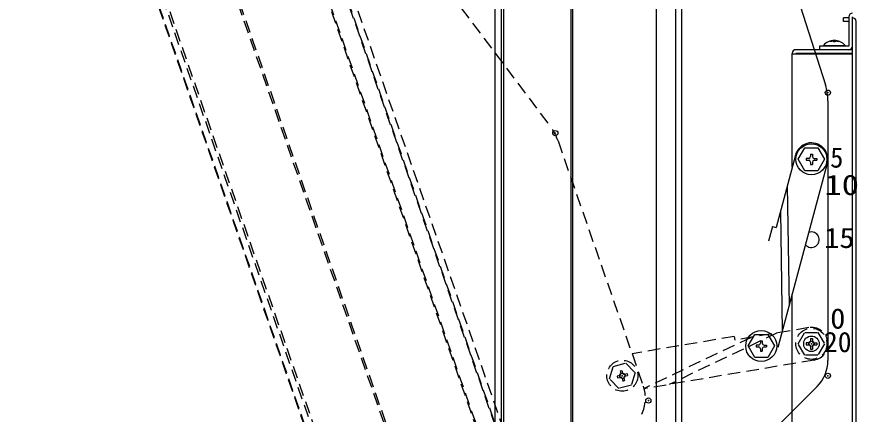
# Model space of a CAD drawing. Units: millimetres, scale not verified. Extents: x -63 to 63, y -57 to 57.
# Drawn here: x 24.86 to 40.2, y 9.53 to 16.78 of the extents above; entities that cross this region are included whole.
import ezdxf
from ezdxf.enums import TextEntityAlignment as Align

# ---------------------------------------------------------------- set-up
doc = ezdxf.new("R2010")
doc.units = ezdxf.units.MM
doc.header["$LTSCALE"] = 0.190236
doc.header["$PDMODE"] = 32
doc.header["$PDSIZE"] = 0.0951
doc.linetypes.add('DASHED1', pattern=[1.8, 1.2, -0.6])
doc.layers.add('0-4_GAIKEI', color=1, linetype='Continuous')
doc.styles.add('ＭＳ ゴシック', font='')
doc.styles.get('ＭＳ ゴシック').set_extended_font_data('MS Gothic')

msp = doc.modelspace()

# ---------------------------------------------------------------- linework, layer by layer
at = {"layer": '0-4_GAIKEI'}
for p, q in [((34.9681, 28.2355), (34.9681, -2.6046)), ((33.7043, -2.394), (33.7043, 28.0249)), ((33.7443, 28.0249), (33.7443, -2.394)), ((36.5359, -1.6346), (36.5359, 27.233)), ((36.9947, -0.0346), (36.9947, 20.6654)), ((38.3723, 19.4217), (39.6172, 15.5425)), ((39.9447, 16.6988), (39.9447, 16.7654)), ((40.0447, 16.7654), (39.9447, 16.7654)), ((40.0447, 16.7821), (40.0447, 16.2488)), ((40.1114, -0.9513), (40.1114, 16.7821)), ((40.0447, 16.6988), (39.9447, 16.6988)), ((40.1781, -0.8679), (40.1781, 16.6988)), ((39.5814, 16.2604), (39.5814, 16.2488)), ((39.7064, 16.3247), (39.7064, 16.3419)), ((39.7614, 16.3306), (39.7614, 16.3246)), ((39.7947, 16.3306), (39.7947, 16.3246)), ((39.8497, 16.3247), (39.8497, 16.3419)), ((39.0114, 14.0356), (39.0114, 16.1154)), ((40.1114, 16.1821), (39.0781, 16.1821)), ((39.0781, 16.1154), (39.0781, 16.0988)), ((40.1114, 16.1154), (39.0781, 16.1154)), ((39.5114, 16.2488), (39.5114, 16.1821)), ((40.0447, 16.2488), (39.5114, 16.2488)), ((40.1114, 16.0988), (39.0114, 16.0988)), ((39.6614, 15.2484), (39.6614, 10.5082)), ((39.1217, 14.1821), (39.2416, 14.3897)), ((39.2416, 14.3897), (39.4812, 14.3897)), ((39.3447, 14.2781), (39.3447, 14.2321)), ((39.4812, 14.3897), (39.6011, 14.1821)), ((39.0717, 14.2599), (38.7171, 12.9401)), ((39.2416, 13.9745), (39.1217, 14.1821)), ((39.3114, 14.1988), (39.2654, 14.1988)), ((39.2654, 14.1988), (39.2654, 14.1654)), ((39.2654, 14.1654), (39.3114, 14.1654)), ((39.3447, 14.1321), (39.3447, 14.0861)), ((39.3781, 14.1321), (39.3781, 14.0861)), ((39.4114, 14.1988), (39.4574, 14.1988)), ((39.4114, 14.1654), (39.4574, 14.1654)), ((39.4574, 14.1988), (39.4574, 14.1654)), ((39.6011, 14.1821), (39.4812, 13.9745)), ((39.6511, 14.1043), (38.7498, 10.7488)), ((39.4812, 13.9745), (39.2416, 13.9745)), ((39.3447, 14.0861), (39.3781, 14.0861)), ((38.921, 13.699), (38.955, 11.5128)), ((38.795, 13.2298), (38.8289, 11.0436)), ((38.6527, 12.9573), (38.5802, 12.6872)), ((38.6527, 12.9573), (38.7171, 12.9401)), ((39.0114, 2.2154), (39.0114, 11.7228)), ((38.2066, 10.7755), (38.3264, 10.983)), ((38.3264, 10.983), (38.5661, 10.983)), ((38.5661, 10.983), (38.6859, 10.7755)), ((38.3264, 10.5679), (38.2066, 10.7755)), ((38.3963, 10.7921), (38.3503, 10.7921)), ((38.3503, 10.7921), (38.3503, 10.7588)), ((38.3503, 10.7588), (38.3963, 10.7588)), ((38.4296, 10.8715), (38.4296, 10.8255)), ((38.4963, 10.7921), (38.5423, 10.7921)), ((38.4963, 10.7588), (38.5423, 10.7588)), ((38.5423, 10.7921), (38.5423, 10.7588)), ((38.6859, 10.7755), (38.5661, 10.5679)), ((38.4296, 10.7255), (38.4296, 10.6795)), ((38.4296, 10.6795), (38.4629, 10.6795)), ((38.4629, 10.7255), (38.4629, 10.6795)), ((38.5661, 10.5679), (38.3264, 10.5679)), ((39.4661, 10.0368), (38.621, 9.1916))]:
    msp.add_line(p, q, dxfattribs=at)
at = {"layer": '0-4_GAIKEI', "color": 7}
for p, q in [((35.0014, 28.2021), (35.0014, -2.5713)), ((33.5847, 27.943), (33.5847, -2.3121)), ((36.8781, 27.1534), (36.8781, -1.6013))]:
    msp.add_line(p, q, dxfattribs=at)
at = {"layer": '0-4_GAIKEI', "linetype": 'DASHED1'}
for p, q in [((26.0795, 25.1145), (36.128, -3.7604)), ((26.111, 25.1254), (36.1595, -3.7495)), ((37.6468, -2.3303), (28.1839, 24.8618)), ((37.3229, -2.4234), (27.8563, 24.7791)), ((27.8646, 24.7984), (37.3421, -2.4356)), ((24.9492, 24.6393), (34.9469, -4.0897)), ((34.7347, -3.9654), (24.8599, 24.4101)), ((24.8646, 24.4117), (34.7393, -3.9638)), ((37.2413, -0.793), (30.4378, 18.757)), ((32.1476, 18.0352), (34.5983, 14.7806)), ((34.7367, 14.5174), (36.2947, 10.0406)), ((39.3114, 11.1112), (37.9639, 10.8835)), ((37.9528, 10.9492), (36.0881, 10.6342)), ((38.2597, 10.9335), (36.3081, 10.0019)), ((38.7388, 11.0145), (36.7656, 10.0725)), ((37.9528, 10.9492), (37.9639, 10.8835)), ((39.1217, 10.8154), (39.2416, 11.023)), ((39.2416, 11.023), (39.4812, 11.023)), ((39.3447, 10.9114), (39.3447, 10.8654)), ((39.4812, 11.023), (39.6011, 10.8154)), ((39.2416, 10.6079), (39.1217, 10.8154)), ((39.3114, 10.8321), (39.2654, 10.8321)), ((39.2654, 10.8321), (39.2654, 10.7988)), ((39.2654, 10.7988), (39.3114, 10.7988)), ((39.3447, 10.7654), (39.3447, 10.7194)), ((39.3781, 10.7654), (39.3781, 10.7194)), ((39.4114, 10.8321), (39.4574, 10.8321)), ((39.4114, 10.7988), (39.4574, 10.7988)), ((39.4574, 10.8321), (39.4574, 10.7988)), ((39.6011, 10.8154), (39.4812, 10.6079)), ((39.4812, 10.6079), (39.2416, 10.6079)), ((39.3447, 10.7194), (39.3781, 10.7194)), ((35.7433, 10.404), (35.9757, 10.4627)), ((35.9757, 10.4627), (36.1427, 10.2908)), ((39.4114, 10.5196), (36.3103, 9.9956)), ((35.678, 10.1734), (35.7433, 10.404)), ((35.8707, 10.3211), (35.882, 10.2765)), ((36.1427, 10.2908), (36.0774, 10.0602)), ((35.8451, 10.0015), (35.678, 10.1734)), ((35.8578, 10.236), (35.8132, 10.2247)), ((35.8132, 10.2247), (35.8214, 10.1924)), ((35.8214, 10.1924), (35.866, 10.2037)), ((35.9065, 10.1795), (35.9178, 10.1349)), ((35.9178, 10.1349), (35.9501, 10.1431)), ((35.9388, 10.1877), (35.9501, 10.1431)), ((35.9548, 10.2605), (35.9994, 10.2718)), ((35.9629, 10.2282), (36.0075, 10.2395)), ((35.9994, 10.2718), (36.0075, 10.2395)), ((36.0774, 10.0602), (35.8451, 10.0015))]:
    msp.add_line(p, q, dxfattribs=at)
for points in [[(28.1952, 24.8462), (37.646, -2.311), (37.5605, -2.0654)], [(34.9091, -4.1028), (24.9114, 24.6262), (24.8646, 24.4117)], [(39.3447, 10.9114), (39.3781, 10.9114), (39.3781, 10.8654)], [(35.8707, 10.3211), (35.903, 10.3292), (35.9143, 10.2847)]]:
    msp.add_lwpolyline(points, dxfattribs=at)
at = {"layer": '0-4_GAIKEI'}
for points in [[(39.5814, 16.2604), (39.9747, 16.2604), (39.9747, 16.2488)], [(39.3447, 14.2781), (39.3781, 14.2781), (39.3781, 14.2321)], [(38.4296, 10.8715), (38.4629, 10.8715), (38.4629, 10.8255)]]:
    msp.add_lwpolyline(points, dxfattribs=at)
for centre, radius in [((39.3614, 14.1821), 0.2833), ((38.4463, 10.7755), 0.2833), ((39.3614, 10.8154), 0.1417)]:
    msp.add_circle(centre, radius, dxfattribs=at)
at = {"layer": '0-4_GAIKEI', "linetype": 'DASHED1'}
for centre in [(39.3614, 10.8154), (35.9104, 10.2321)]:
    msp.add_circle(centre, 0.2833, dxfattribs=at)
at = {"layer": '0-4_GAIKEI'}
for centre, radius, start, end in [((40.1114, 16.7821), 0.0667, 90, 180), ((40.1114, 16.6988), 0.0667, 0, 90), ((39.7781, 16.0954), 0.2567, 39.98312, 140.01688), ((39.7781, 16.1488), 0.19, 97.31202, 112.15992), ((39.7547, 16.3306), 0.00667, 0, 97.31202), ((39.7781, 16.1488), 0.1767, 84.58669, 95.41331), ((39.8014, 16.3306), 0.00667, 82.68798, 180), ((39.7781, 16.1488), 0.19, 67.84008, 82.68798), ((39.0781, 16.1154), 0.0667, 90, 180), ((40.0447, 16.2488), 0.0667, 270, 0), ((38.6614, 15.2484), 1, 0, 17.10273), ((39.3614, 14.1821), 0.3, 344.96339, 164.96339), ((39.3114, 14.2321), 0.0333, 270, 0), ((39.3114, 14.1321), 0.0333, 0, 90), ((39.4114, 14.2321), 0.0333, 180, 270), ((39.4114, 14.1321), 0.0333, 90, 180), ((39.3614, 12.7154), 0.1417, 220.33294, 109.59383), ((38.3963, 10.8255), 0.0333, 270, 0), ((38.3963, 10.7255), 0.0333, 0, 90), ((38.4963, 10.8255), 0.0333, 180, 270), ((38.4963, 10.7255), 0.0333, 90, 180), ((38.9947, 10.5082), 0.6667, 315, 0)]:
    msp.add_arc(centre, radius, start, end, dxfattribs=at)
at = {"layer": '0-4_GAIKEI', "linetype": 'DASHED1'}
for centre, radius, start, end in [((33.7923, 14.1887), 1, 19.18799, 36.29072), ((39.3614, 10.8154), 0.3, 279.59148, 99.59148), ((39.3114, 10.8654), 0.0333, 270, 0), ((39.3114, 10.7654), 0.0333, 0, 90), ((39.4114, 10.8654), 0.0333, 180, 270), ((39.4114, 10.7654), 0.0333, 90, 180), ((35.8497, 10.2683), 0.0333, 284.18799, 14.18799), ((35.9466, 10.2928), 0.0333, 194.18799, 284.18799), ((35.8742, 10.1714), 0.0333, 14.18799, 104.18799), ((35.9711, 10.1959), 0.0333, 104.18799, 194.18799), ((35.6651, 9.8215), 0.6667, 334.18799, 19.18799)]:
    msp.add_arc(centre, radius, start, end, dxfattribs=at)
at = {"layer": '0-4_GAIKEI'}
for p in [(39.6614, 15.3988), (34.6873, 14.6594), (39.3614, 10.8154), (35.9104, 10.2321), (39.6614, 10.2321), (36.3854, 9.7798)]:
    msp.add_point(p, dxfattribs=at)

# ---------------------------------------------------------------- texts
at = {"layer": '0-4_GAIKEI', "style": 'ＭＳ ゴシック'}
for s, width, p in [('5', 0.95, (39.7043, 13.919)), ('10', 1.25, (39.599, 13.419)), ('15', 1.1, (39.5938, 12.4523)), ('0', 1.1, (39.7039, 10.9807))]:
    msp.add_text(s, height=0.371, dxfattribs=dict(at, width=width)).set_placement(p, align=Align.BOTTOM_LEFT)
msp.add_text('20', height=0.3708, dxfattribs=at).set_placement((39.5895, 10.5523), align=Align.BOTTOM_LEFT)

doc.saveas('drawing.dxf')
